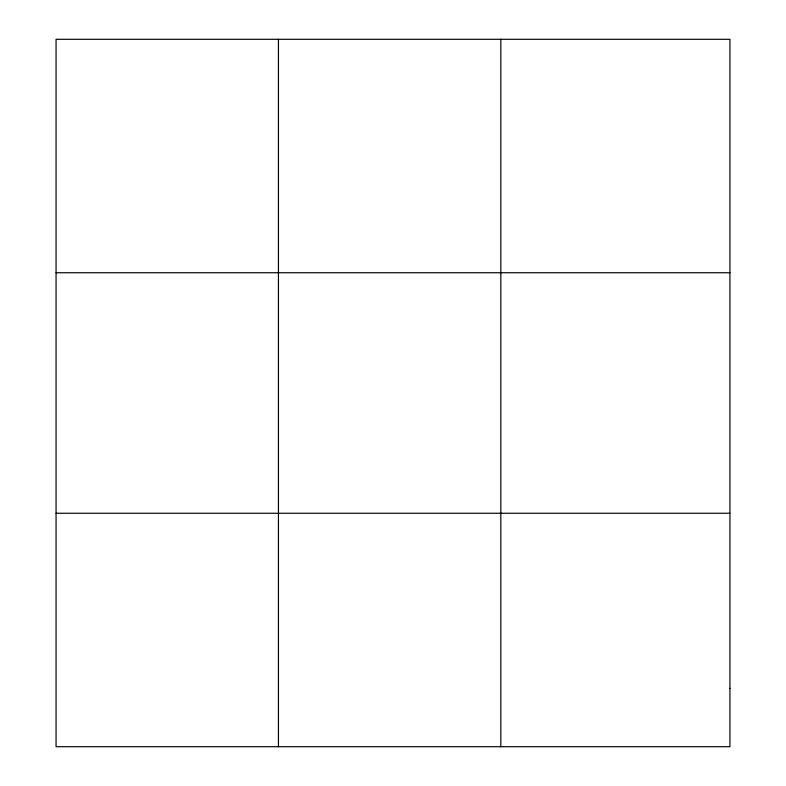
<?xml version="1.0" encoding="UTF-8"?>
<svg xmlns="http://www.w3.org/2000/svg" width="786" height="786" viewBox="0 0 786 786"><rect width="100%" height="100%" fill="white"/><g stroke="black" fill="none" stroke-linecap="round" stroke-linejoin="round"><path stroke-width="1.18" d="M278.44 39.3L278.44 746.7M500.82 39.3L500.82 746.7M56.061 272.742L729.939 272.742M56.061 513.258L729.939 513.258M729.939 688.34L729.939 746.7L56.061 746.7L56.061 39.3L729.939 39.3L729.939 688.34"/></g></svg>
